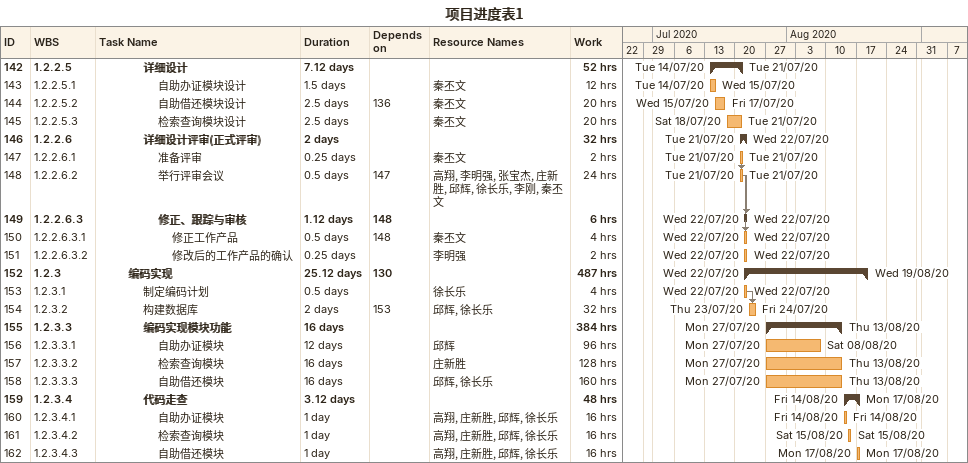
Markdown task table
项目进度表1

| ID | WBS | Task | Duration | Start | Finish | Predecessors | Resources | Work (h) |
|---|---|---|---|---|---|---|---|---|
| 142 | 1.2.2.5 | **详细设计** | 7.12d | 2020-07-14 | 2020-07-21 |  |  | 52 |
| 143 | 1.2.2.5.1 | 自助办证模块设计 | 1.5d | 2020-07-14 | 2020-07-15 |  | 秦丕文 | 12 |
| 144 | 1.2.2.5.2 | 自助借还模块设计 | 2.5d | 2020-07-15 | 2020-07-17 | 136 | 秦丕文 | 20 |
| 145 | 1.2.2.5.3 | 检索查询模块设计 | 2.5d | 2020-07-18 | 2020-07-21 |  | 秦丕文 | 20 |
| 146 | 1.2.2.6 | **详细设计评审(正式评审)** | 2d | 2020-07-21 | 2020-07-22 |  |  | 32 |
| 147 | 1.2.2.6.1 | 准备评审 | 0.25d | 2020-07-21 | 2020-07-21 |  | 秦丕文 | 2 |
| 148 | 1.2.2.6.2 | 举行评审会议 | 0.5d | 2020-07-21 | 2020-07-21 | 147 | 高翔, 李明强, 张宝杰, 庄新胜, 邱辉, 徐长乐, 李刚, 秦丕文 | 24 |
| 149 | 1.2.2.6.3 | **修正、跟踪与审核** | 1.12d | 2020-07-22 | 2020-07-22 | 148 |  | 6 |
| 150 | 1.2.2.6.3.1 | 修正工作产品 | 0.5d | 2020-07-22 | 2020-07-22 | 148 | 秦丕文 | 4 |
| 151 | 1.2.2.6.3.2 | 修改后的工作产品的确认 | 0.25d | 2020-07-22 | 2020-07-22 |  | 李明强 | 2 |
| 152 | 1.2.3 | **编码实现** | 25.12d | 2020-07-22 | 2020-08-19 | 130 |  | 487 |
| 153 | 1.2.3.1 | 制定编码计划 | 0.5d | 2020-07-22 | 2020-07-22 |  | 徐长乐 | 4 |
| 154 | 1.2.3.2 | 构建数据库 | 2d | 2020-07-23 | 2020-07-24 | 153 | 邱辉, 徐长乐 | 32 |
| 155 | 1.2.3.3 | **编码实现模块功能** | 16d | 2020-07-27 | 2020-08-13 |  |  | 384 |
| 156 | 1.2.3.3.1 | 自助办证模块 | 12d | 2020-07-27 | 2020-08-08 |  | 邱辉 | 96 |
| 157 | 1.2.3.3.2 | 检索查询模块 | 16d | 2020-07-27 | 2020-08-13 |  | 庄新胜 | 128 |
| 158 | 1.2.3.3.3 | 自助借还模块 | 16d | 2020-07-27 | 2020-08-13 |  | 邱辉, 徐长乐 | 160 |
| 159 | 1.2.3.4 | **代码走查** | 3.12d | 2020-08-14 | 2020-08-17 |  |  | 48 |
| 160 | 1.2.3.4.1 | 自助办证模块 | 1d | 2020-08-14 | 2020-08-14 |  | 高翔, 庄新胜, 邱辉, 徐长乐 | 16 |
| 161 | 1.2.3.4.2 | 检索查询模块 | 1d | 2020-08-15 | 2020-08-15 |  | 高翔, 庄新胜, 邱辉, 徐长乐 | 16 |
| 162 | 1.2.3.4.3 | 自助借还模块 | 1d | 2020-08-17 | 2020-08-17 |  | 高翔, 庄新胜, 邱辉, 徐长乐 | 16 |
